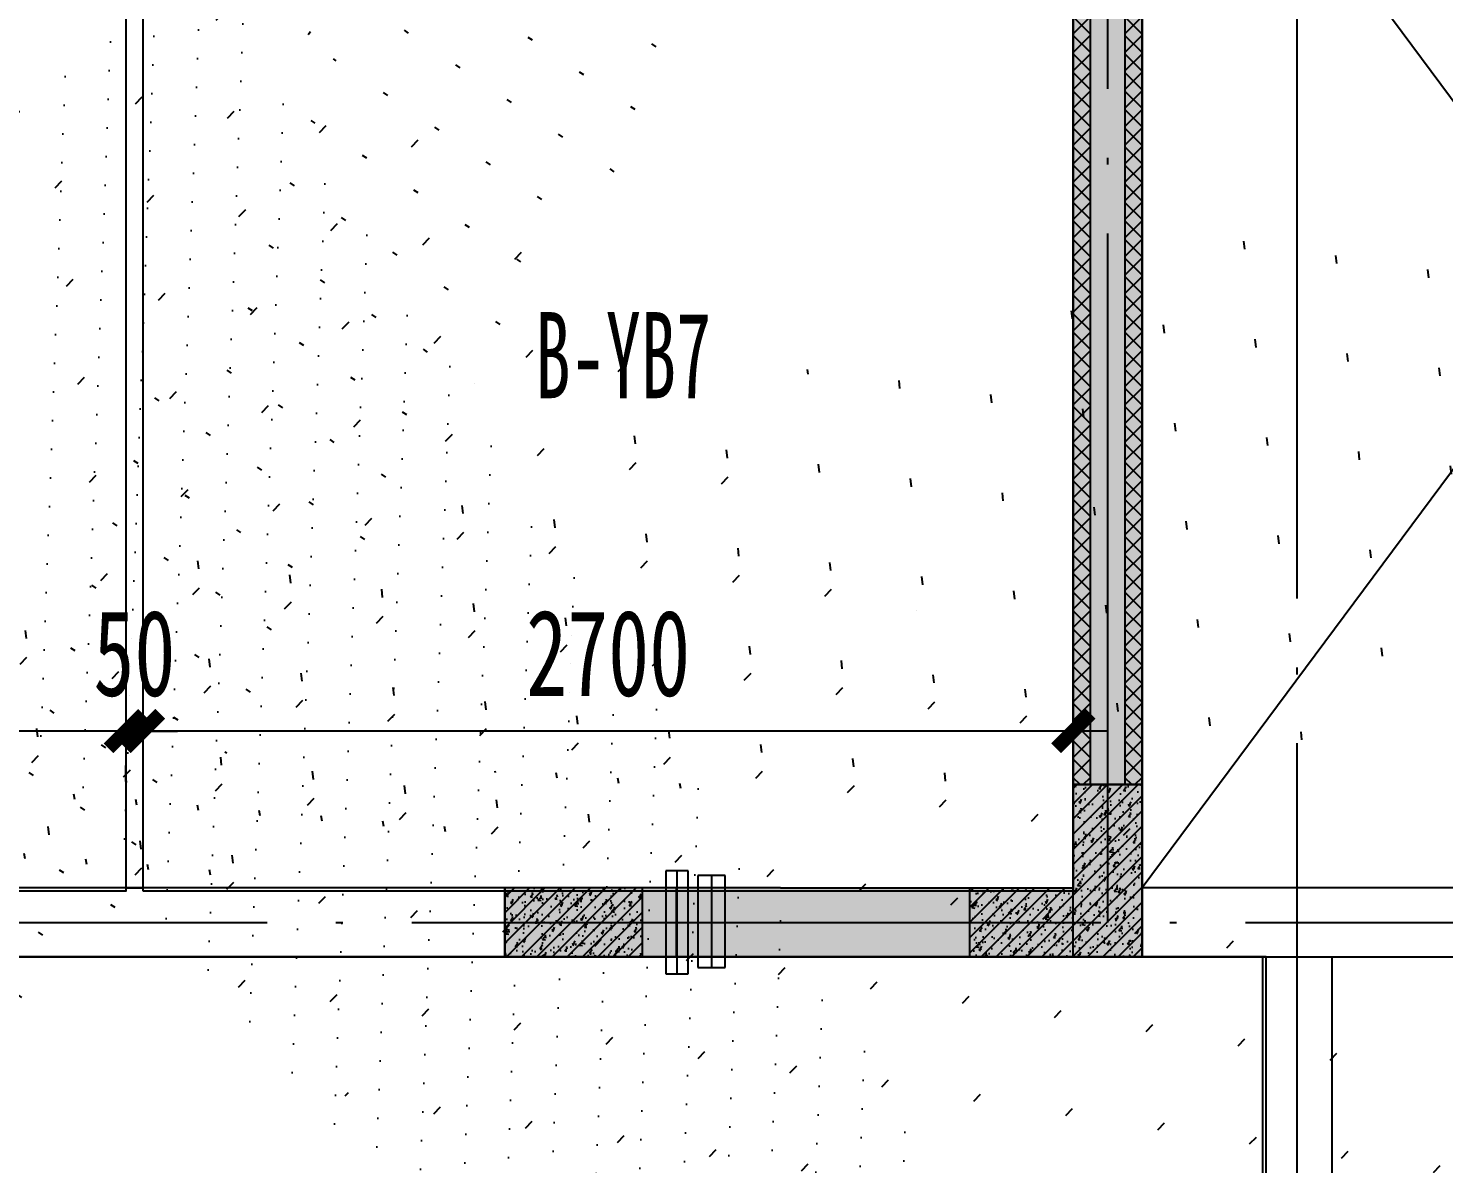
# Model space of a CAD drawing. Extents: x -3200779283 to -8106663, y 659664 to 1123462.
# Drawn here: x -8165133 to -8161025, y 934624 to 937920 of the extents above; entities that cross this region are included whole.
import ezdxf
from ezdxf.enums import TextEntityAlignment as Align

# ---------------------------------------------------------------- set-up
doc = ezdxf.new("R2010")
doc.units = 0
doc.header["$LTSCALE"] = 1000
doc.header["$MEASUREMENT"] = 0
for name, pattern in [('125-墙体$0$CENTER2', [1.125, 0.75, -0.125, 0.125, -0.125]), ('125-墙体$0$CONTINOUS', [0]), ('125-核心筒-标准层$0$CONTINOUS', [0]), ('3#-轴线$0$DOTE', [2.4200000000000004, 2, -0.2, 0.02, -0.2]), ('3#4#5#$0$DASH', [0.35, 0.25, -0.1]), ('DASH', [0.35, 0.25, -0.1])]:
    doc.linetypes.add(name, pattern=pattern)
doc.layers.get('Defpoints').update_dxf_attribs({"color": 30, "linetype": 'DASH'})
for name, color, linetype in [('125-墙体$0$DUCT-排烟中心线', 5, '125-墙体$0$CENTER2'), ('125-墙体$0$DUCT-排烟管', 2, 'Continuous'), ('125-墙体$0$DUCT-送风中心线', 5, '125-墙体$0$CENTER2'), ('125-墙体$0$DUCT-送风管', 4, 'Continuous'), ('125-墙体$0$S-WALL', 40, 'Continuous'), ('125-墙体$0$S-WALL-BEAM', 120, 'Continuous'), ('125-墙体$0$S-WALL-COLU', 252, '125-墙体$0$CONTINOUS'), ('125-墙体$0$S-WALL-COLU-HATC', 16, 'Continuous'), ('125-墙体$0$S-WALL-HATC', 253, 'Continuous'), ('125-核心筒-标准层$0$S-SLAB-HOLE', 5, 'Continuous'), ('125-核心筒-标准层$0$S-WALL', 40, 'Continuous'), ('125-核心筒-标准层$0$S-WALL-BEAM', 120, 'Continuous'), ('125-核心筒-标准层$0$S-WALL-COLU', 252, '125-核心筒-标准层$0$CONTINOUS'), ('125-核心筒-标准层$0$S-WALL-COLU-HATC', 16, 'Continuous'), ('125-核心筒-标准层$0$S-WALL-HATC', 253, 'Continuous'), ('3#-轴线$0$A-ANNO-DOTE', 10, '3#-轴线$0$DOTE'), ('3#4#5#$0$PC-SLAB', 6, '3#4#5#$0$DASH'), ('3#4#5#$0$S-ANNO-TEXT', 7, 'Continuous'), ('3#4#5#$0$S-DIMS-SLAB', 120, 'Continuous'), ('3#4#5#$0$S-PC-FQ-WYQ', 4, 'Continuous'), ('3#4#5#$0$S-PC-SLAB', 6, 'Continuous'), ('3#4#5#$0$S-WALL-HATC', 253, 'Continuous')]:
    doc.layers.add(name, color=color, linetype=linetype)
doc.styles.add('3#4#5#$0$外部参照 1$0$宋体', font='', dxfattribs={"width": 0.8})
doc.styles.add('3#4#5#$0$楷体', font='', dxfattribs={"width": 0.7})
doc.styles.get('3#4#5#$0$外部参照 1$0$宋体').set_extended_font_data('SimSun')
doc.styles.get('3#4#5#$0$楷体').set_extended_font_data('KaiTi_GB2312')
doc.dimstyles.new('3#4#5#$0$TSSD_100_100', dxfattribs={"dimtxt": 250, "dimasz": 100, "dimexe": 100, "dimexo": 250, "dimgap": 100, "dimtad": 1, "dimdec": 0, "dimzin": 0, "dimdsep": 46, "dimtxsty": '3#4#5#$0$楷体', "dimblk": '3#4#5#$0$_ArchTick', "dimcen": 0, "dimdle": 100, "dimclrt": 7, "dimadec": 0, "dimazin": 0, "dimtfac": 1, "dimtdec": 0, "dimtix": 1, "dimtmove": 2, "dimatfit": 3, "dimfxl": 1, "dimtolj": 1, "dimtzin": 0, "dimarcsym": 0})

# ---------------------------------------------------------------- blocks, each defined once
blk = doc.blocks.new('3#4#5#$0$B-YNQ2')
at = {"layer": '3#4#5#$0$S-PC-FQ-WYQ'}
h = blk.add_hatch(dxfattribs=at)
h.set_pattern_fill('ANSI37', color=256, scale=12, angle=90)
h.set_pattern_definition([(135, (-988908.0325066783, 837089.8351959386), (-26.94076836320746, -26.94076836320745), []), (225, (-988908.0325066783, 837089.8351959386), (26.94076836320745, -26.94076836320746), [])])
h.paths.add_polyline_path([(-127105.3843353875, 321688.4222274119), (-127055.3843353875, 321688.4222274119), (-127055.6225355351, 324388.4186985985), (-127105.6225355351, 324388.4186985985)])
h = blk.add_hatch(dxfattribs=at)
h.set_pattern_fill('ANSI37', color=256, scale=12, angle=90)
h.set_pattern_definition([(135, (-988758.0325094552, 837089.835195946), (-26.94076836320746, -26.94076836320745), []), (225, (-988758.0325094552, 837089.835195946), (26.94076836320745, -26.94076836320746), [])])
h.paths.add_polyline_path([(-126955.3843381647, 321688.4222274194), (-126905.3843381647, 321688.4222274194), (-126905.6225383123, 324388.418698606), (-126955.6225383123, 324388.418698606)])
for points in [[(-127105.3843353875, 321688.4222274119), (-127055.3843353875, 321688.4222274119), (-127055.6225355351, 324388.4186985985), (-127105.6225355351, 324388.4186985985)], [(-127105.6225358211, 324388.4186985985), (-126905.6225354774, 324388.4186985985), (-126905.3843353298, 321688.4222274194), (-127105.3843356734, 321688.4222274194)], [(-126955.3843381647, 321688.4222274194), (-126905.3843381647, 321688.4222274194), (-126905.6225383123, 324388.418698606), (-126955.6225383123, 324388.418698606)]]:
    blk.add_lwpolyline(points, close=True, dxfattribs=at)
blk = doc.blocks.new('3#4#5#$0$A$C53EF3948')
at = {"layer": '3#4#5#$0$S-PC-FQ-WYQ'}
blk.add_blockref('3#4#5#$0$B-YNQ2', (135805.1797479162, -324588.5839899576), dxfattribs=at)
blk = doc.blocks.new('3#4#5#$0$ban111')
at = {"layer": '3#4#5#$0$S-WALL-HATC', "ltscale": 100}
h = blk.add_hatch(dxfattribs=at)
h.set_pattern_fill('AR-CONC', color=256, scale=25, angle=-360.0000000000001, style=0)
h.set_pattern_definition([(49.99999999999994, (-2021081921.688322, 37341211722.80318), (179.3150456501884, -15.68803374564894), [18.75, -206.25]), (355, (-2021081921.688322, 37341211722.80318), (-34.68783340324983, 188.048033425003), [15, -165]), (100.4513999999999, (-2021081906.745402, 37341211721.49584), (144.6273454285055, 172.3598855152383), [15.93504749999993, -175.2855279999988]), (46.18419999999992, (-2021081921.688322, 37341211772.80318), (266.8102621564111, -41.37975358225476), [28.125, -309.3749999999999]), (96.63559999999993, (-2021081899.454136, 37341211769.35485), (233.6656763871761, 243.5294677251102), [23.90257199999984, -262.9282499999974]), (351.1841999999999, (-2021081921.688322, 37341211772.80318), (233.665486283407, 243.5296502313309), [22.49999999999984, -247.4999999999987]), (20.99999999999995, (-2021081896.688322, 37341211760.30318), (149.2267630296153, -100.6547226663348), [18.75, -206.25]), (326, (-2021081896.688322, 37341211760.30318), (60.8288329803956, 181.2875112617132), [15, -165]), (71.45139999999999, (-2021081884.252764, 37341211751.91528), (210.0556571453726, 80.63262417748791), [15.9350475, -175.285528]), (37.49999999999994, (-2021081921.688322, 37341211722.80318), (3.039963829322741, 83.22346345782788), [0, -162.9999999999988, 0, -167.4999999999988, 0, -165.6249999999988]), (7.499999999999932, (-2021081921.688322, 37341211722.80318), (65.76738436053724, 98.60292797059), [0, -95.5, 0, -159.25, 0, -63.125]), (327.4999999999999, (-2021081977.438322, 37341211722.80318), (133.4556090431022, -5.638717933595058), [0, -62.49999999999999, 0, -195, 0, -258.7499999999999]), (317.4999999999999, (-2021082002.438322, 37341211722.80318), (145.7965423355966, 25.0262455830793), [0, -81.25, 0, -129.5, 0, -183.75])])
h.paths.add_polyline_path([(-225982.0008890695, 409975.0001695258), (-225932.0008433646, 409975.0001634318), (-225932.0009347743, 412975.0000455689), (-225982.0009804791, 412975.0000516628)])
at = {"layer": '3#4#5#$0$S-PC-SLAB'}
for points in [[(-228982.0009347743, 409965.0000553694), (-228982.0009347743, 412985.0000553694), (-225982.0009347743, 412985.0000553694), (-225982.0009347743, 409965.0000553694)], [(-225932.0008750532, 409965.0001437321), (-225932.0008750532, 412985.0001437321), (-223232.0008750532, 412985.0001437321), (-223232.0008750532, 409965.0001437321)], [(-228292.0000004165, 407374.9996759502), (-222672.0000004176, 407374.9996759502), (-222672.0000004176, 409774.9996759502), (-228292.0000004165, 409774.9996759502)]]:
    blk.add_lwpolyline(points, close=True, dxfattribs=at)
at = {"layer": '3#4#5#$0$S-WALL-HATC', "ltscale": 100}
blk.add_lwpolyline([(-225982.0008890695, 409975.0001695258), (-225932.0008433646, 409975.0001634318), (-225932.0009347743, 412975.0000455689), (-225982.0009804791, 412975.0000516628)], close=True, dxfattribs=at)
blk = doc.blocks.new('3#4#5#$0$_ArchTick')
at = {"color": 0, "linetype": 'ByBlock', "const_width": 0.4}
blk.add_lwpolyline([(-0.5, -0.5), (0.5, 0.5)], dxfattribs=at)
blk = doc.blocks.new('*D842')
at = {"layer": '3#4#5#$0$S-DIMS-SLAB', "color": 0, "lineweight": -2, "transparency": 16777216}
for p, q in [((152946.8017362366, 163030.5393870637), (149746.8017362366, 163030.5393870637)), ((149846.8017362366, 162884.1967320229), (149846.8017362366, 162930.5393870637)), ((152846.8017362366, 162884.196732023), (152846.8017362366, 162930.5393870637))]:
    blk.add_line(p, q, dxfattribs=at)
at = {"layer": 'Defpoints', "color": 0, "transparency": 16777216}
for p in [(149846.8017362366, 163134.1967320229), (152846.8017362366, 163134.196732023), (149846.8017362366, 163030.5393870637)]:
    blk.add_point(p, dxfattribs=at)
at = {"layer": '3#4#5#$0$S-DIMS-SLAB', "color": 0, "lineweight": -2, "transparency": 16777216, "xscale": 100, "yscale": 100, "zscale": 100, "rotation": 180}
blk.add_blockref('3#4#5#$0$_ArchTick', (149846.8017362366, 163030.5393870637), dxfattribs=at)
at = {"layer": '3#4#5#$0$S-DIMS-SLAB', "color": 0, "lineweight": -2, "transparency": 16777216, "xscale": 100, "yscale": 100, "zscale": 100}
blk.add_blockref('3#4#5#$0$_ArchTick', (152846.8017362366, 163030.5393870637), dxfattribs=at)
at = {"layer": '3#4#5#$0$S-DIMS-SLAB', "color": 7, "transparency": 16777216, "insert": (151346.8017362366, 163255.5393870637), "char_height": 250, "attachment_point": 5, "style": '3#4#5#$0$楷体'}
blk.add_mtext('\\A1;3000', dxfattribs=at)
blk = doc.blocks.new('*D843')
at = {"layer": '3#4#5#$0$S-DIMS-SLAB', "color": 0, "lineweight": -2, "transparency": 16777216}
for p, q in [((152846.8017362366, 163030.5393870637), (152746.8017362366, 163030.5393870637)), ((152896.8017362366, 163030.5393870637), (152846.8017362366, 163030.5393870637)), ((152896.8017362366, 163030.5393870637), (152996.8017362366, 163030.5393870637)), ((152846.8017362366, 162884.196732023), (152846.8017362366, 162930.5393870637)), ((152896.8017362366, 162884.196732023), (152896.8017362366, 162930.5393870637))]:
    blk.add_line(p, q, dxfattribs=at)
at = {"layer": 'Defpoints', "color": 0, "transparency": 16777216}
for p in [(152846.8017362366, 163134.196732023), (152896.8017362366, 163134.196732023), (152846.8017362366, 163030.5393870637)]:
    blk.add_point(p, dxfattribs=at)
at = {"layer": '3#4#5#$0$S-DIMS-SLAB', "color": 0, "lineweight": -2, "transparency": 16777216, "xscale": 100, "yscale": 100, "zscale": 100}
blk.add_blockref('3#4#5#$0$_ArchTick', (152846.8017362366, 163030.5393870637), dxfattribs=at)
at = {"layer": '3#4#5#$0$S-DIMS-SLAB', "color": 0, "lineweight": -2, "transparency": 16777216, "xscale": 100, "yscale": 100, "zscale": 100, "rotation": 180}
blk.add_blockref('3#4#5#$0$_ArchTick', (152896.8017362366, 163030.5393870637), dxfattribs=at)
at = {"layer": '3#4#5#$0$S-DIMS-SLAB', "color": 7, "transparency": 16777216, "insert": (152871.8017362366, 163255.5393870637), "char_height": 250, "attachment_point": 5, "style": '3#4#5#$0$楷体'}
blk.add_mtext('\\A1;50', dxfattribs=at)
blk = doc.blocks.new('*D844')
at = {"layer": '3#4#5#$0$S-DIMS-SLAB', "color": 0, "lineweight": -2, "transparency": 16777216}
for p, q in [((155696.8017959576, 163030.5394754264), (152796.8017959576, 163030.5394754264)), ((152896.8017959576, 162884.1968203855), (152896.8017959576, 162930.5394754264)), ((155596.8017959576, 162884.1968203856), (155596.8017959576, 162930.5394754264))]:
    blk.add_line(p, q, dxfattribs=at)
at = {"layer": 'Defpoints', "color": 0, "transparency": 16777216}
for p in [(152896.8017959576, 163134.1968203855), (155596.8017959576, 163134.1968203856), (152896.8017959576, 163030.5394754264)]:
    blk.add_point(p, dxfattribs=at)
at = {"layer": '3#4#5#$0$S-DIMS-SLAB', "color": 0, "lineweight": -2, "transparency": 16777216, "xscale": 100, "yscale": 100, "zscale": 100, "rotation": 180}
blk.add_blockref('3#4#5#$0$_ArchTick', (152896.8017959576, 163030.5394754264), dxfattribs=at)
at = {"layer": '3#4#5#$0$S-DIMS-SLAB', "color": 0, "lineweight": -2, "transparency": 16777216, "xscale": 100, "yscale": 100, "zscale": 100}
blk.add_blockref('3#4#5#$0$_ArchTick', (155596.8017959576, 163030.5394754264), dxfattribs=at)
at = {"layer": '3#4#5#$0$S-DIMS-SLAB', "color": 7, "transparency": 16777216, "insert": (154246.8017959576, 163255.5394754264), "char_height": 250, "attachment_point": 5, "style": '3#4#5#$0$楷体'}
blk.add_mtext('\\A1;2700', dxfattribs=at)
blk = doc.blocks.new('125-墙体$0$she')
at = {"layer": '125-墙体$0$DUCT-排烟中心线'}
blk.add_line((7449.829196583538, -3050.68961579488), (7449.829196583552, -3349.311543054311), dxfattribs=at)
at = {"layer": '125-墙体$0$DUCT-排烟管'}
for p, q in [((7482.329196583552, -3349.311543054311), (7482.329196583538, -3050.68961579488)), ((7417.329196583552, -3349.311543054311), (7482.329196583552, -3349.311543054311))]:
    blk.add_line(p, q, dxfattribs=at)
at = {"layer": '125-墙体$0$DUCT-送风中心线'}
blk.add_line((7549.829196583538, -3063.748486237739), (7549.829196583538, -3330.976503901729), dxfattribs=at)
at = {"layer": '125-墙体$0$DUCT-送风管'}
for p, q in [((7509.829196583538, -3063.748486237739), (7509.829196583538, -3330.976503901729)), ((7589.829196583538, -3330.976503901729), (7589.829196583538, -3063.748486237739)), ((7509.829196583538, -3330.976503901729), (7589.829196583538, -3330.976503901729))]:
    blk.add_line(p, q, dxfattribs=at)
blk = doc.blocks.new('125-墙体')
at = {"layer": '125-墙体$0$S-WALL-COLU-HATC'}
h = blk.add_hatch(dxfattribs=at)
h.set_pattern_fill('AR-CONC', color=256, scale=10)
h.set_pattern_definition([(49.99999999999999, (16440.72775740876, -244207.8143496843), (71.72601826007535, -6.275213498259511), [7.5, -82.5]), (355, (16440.72775740876, -244207.8143496843), (-13.8751333613, 75.21921337000119), [6, -66]), (100.4514, (16446.70492540876, -244208.3372836843), (57.85093817140216, 68.94395420609536), [6.374018999999985, -70.11421119999976]), (46.18420000000002, (16440.72775740876, -244187.8143496843), (106.7241048625644, -16.55190143290181), [11.24999999999993, -123.7499999999994]), (96.6356, (16449.62143190876, -244189.1936803843), (93.46627055487033, 97.41178709004417), [9.561028799999999, -105.1713]), (351.1842, (16440.72775740876, -244187.8143496843), (93.46619451336272, 97.41186009253246), [9, -99]), (21, (16450.72775740876, -244192.8143496843), (59.69070521184616, -40.26188906653388), [7.5, -82.5]), (326.0000000000001, (16450.72775740876, -244192.8143496843), (24.33153319215817, 72.5150045046853), [6, -66]), (71.4514, (16455.70198070876, -244196.1695102843), (84.02226285814899, 32.25304967099524), [6.374019000000001, -70.1142112]), (37.50000000000001, (16440.72775740876, -244207.8143496843), (1.215985531729067, 33.28938538313115), [0, -65.19999999999999, 0, -67, 0, -66.25]), (7.499999999999999, (16440.72775740876, -244207.8143496843), (26.30695374421486, 39.44117118823603), [0, -38.2, 0, -63.7, 0, -25.25]), (327.5, (16418.42775740876, -244207.8143496843), (53.3822436172409, -2.255487173437976), [0, -25, 0, -78, 0, -103.5]), (317.5, (16408.42775740876, -244207.8143496843), (58.31861693423862, 10.01049823323177), [0, -32.5, 0, -51.8, 0, -73.5])])
h.paths.add_polyline_path([(7349.999502355931, -3299.999096638727), (7349.999502355931, -3099.999096638727), (6950, -3100.000196011708), (6950, -3300.000196011708)])
h = blk.add_hatch(dxfattribs=at)
h.set_pattern_fill('ANSI31', color=256, scale=250, style=0)
h.set_pattern_definition([(45, (16440.72775740876, -244207.8143496843), (-22.09708691207961, 22.09708691207961), [])])
h.paths.add_polyline_path([(7349.999502355931, -3099.999096638727), (6950, -3100.000196011708), (6950, -3300.000196011708), (7349.999502355931, -3299.999096638727)])
at = {"layer": '125-墙体$0$S-WALL-HATC'}
for points in [[(7750, -3100), (6950, -3100), (6950, -3300), (7750, -3300)], [(7750, -3100), (7750, -3300), (8600, -3300), (8600, -3100)]]:
    blk.add_hatch(color=256, dxfattribs=at).paths.add_polyline_path(points)
at = {"layer": '125-墙体$0$DUCT-排烟管'}
for p, q in [((7417.329196583538, -3050.68961579488), (7417.329196583552, -3349.311543054311)), ((7482.329196583538, -3050.68961579488), (7417.329196583538, -3050.68961579488))]:
    blk.add_line(p, q, dxfattribs=at)
at = {"layer": '125-墙体$0$DUCT-送风管'}
blk.add_line((7589.829196583538, -3063.748486237739), (7509.829196583538, -3063.748486237739), dxfattribs=at)
at = {"layer": '125-墙体$0$S-WALL'}
for p, q in [((7750, -3100), (6950, -3100)), ((6950, -3100), (6950, -3300)), ((7349.999502355931, -3099.999096638727), (7249.999502355931, -3099.999096638727)), ((7447.999502355931, -3299.999096638727), (7447.999502355931, -3099.999096638727)), ((7750, -3100), (8600, -3100)), ((6950, -3300), (7750, -3300)), ((7249.999502355931, -3299.999096638727), (7349.999502355931, -3299.999096638727)), ((7750, -3300), (8600, -3300))]:
    blk.add_line(p, q, dxfattribs=at)
at = {"layer": '125-墙体$0$S-WALL-BEAM'}
blk.add_lwpolyline([(2250, -3099.999803988292), (2250, -3300.000196011708), (6950, -3300.000196011708), (6950, -3099.999803988292)], close=True, dxfattribs=at)
at = {"layer": '125-墙体$0$S-WALL-COLU', "lineweight": -2}
blk.add_lwpolyline([(7349.999502355931, -3299.999096638727), (7349.999502355931, -3099.999096638727), (6950, -3100.000196011708), (6950, -3300.000196011708)], close=True, dxfattribs=at)
blk.add_blockref('125-墙体$0$she', (0, 0))
blk = doc.blocks.new('125-核心筒-标准层')
at = {"layer": '125-核心筒-标准层$0$S-WALL-COLU-HATC'}
h = blk.add_hatch(dxfattribs=at)
h.set_pattern_fill('AR-CONC', color=256, scale=10)
h.set_pattern_definition([(49.99999999999999, (15689.61140156887, -237762.7235425184), (71.72601826007535, -6.275213498259511), [7.5, -82.5]), (355, (15689.61140156887, -237762.7235425184), (-13.8751333613, 75.21921337000119), [6, -66]), (100.4514, (15695.58856956888, -237763.2464765184), (57.85093817140216, 68.94395420609536), [6.374018999999981, -70.11421119999969]), (46.18420000000002, (15689.61140156887, -237742.7235425184), (106.7241048625644, -16.55190143290181), [11.24999999999992, -123.7499999999994]), (96.6356, (15698.50507606886, -237744.1028732184), (93.46627055487033, 97.41178709004417), [9.561028799999999, -105.1713]), (351.1842, (15689.61140156887, -237742.7235425184), (93.46619451336272, 97.41186009253246), [9, -99]), (21, (15699.61140156887, -237747.7235425184), (59.69070521184616, -40.26188906653388), [7.5, -82.5]), (326.0000000000001, (15699.61140156887, -237747.7235425184), (24.33153319215817, 72.5150045046853), [6, -66]), (71.4514, (15704.58562486887, -237751.0787031184), (84.02226285814899, 32.25304967099524), [6.374019000000001, -70.1142112]), (37.50000000000001, (15689.61140156887, -237762.7235425184), (1.215985531729067, 33.28938538313115), [0, -65.19999999999999, 0, -67, 0, -66.25]), (7.499999999999999, (15689.61140156887, -237762.7235425184), (26.30695374421486, 39.44117118823603), [0, -38.2, 0, -63.7, 0, -25.25]), (327.5, (15667.31140156888, -237762.7235425184), (53.3822436172409, -2.255487173437976), [0, -25, 0, -78, 0, -103.5]), (317.5, (15657.31140156888, -237762.7235425184), (58.31861693423862, 10.01049823323177), [0, -32.5, 0, -51.8, 0, -73.5])])
h.paths.add_polyline_path([(-1850, 4000), (-1849.984224052634, 4299.999635964865), (-1649.984224052634, 4299.999635964865), (-1650, 3800), (-2149.999908089638, 3800.000000539585), (-2149.999908089638, 4000.000000539352)])
h = blk.add_hatch(dxfattribs=at)
h.set_pattern_fill('ANSI31', color=256, scale=250, style=0)
h.set_pattern_definition([(45, (15689.61140156887, -237762.7235425184), (-22.09708691207961, 22.09708691207961), [])])
h.paths.add_polyline_path([(-1850, 4000), (-1849.984224052634, 4299.999635964865), (-1649.984224052634, 4299.999635964865), (-1650, 3800), (-2149.999908089638, 3800.000000539585), (-2149.999908089638, 4000.000000539352)])
at = {"layer": '125-核心筒-标准层$0$S-WALL-HATC'}
for points in [[(-1850, 4000), (-1650, 3800), (-1650, 6634.310774981976), (-1850, 6634.310774981976)], [(-1850, 4000), (-1850, 3800), (-1650, 3800)]]:
    blk.add_hatch(color=256, dxfattribs=at).paths.add_polyline_path(points)
at = {"layer": '125-核心筒-标准层$0$S-SLAB-HOLE'}
for points in [[(950, 4000), (-1650, 7500)], [(950, 7500), (-1650, 4000)]]:
    blk.add_lwpolyline(points, dxfattribs=at)
at = {"layer": '125-核心筒-标准层$0$S-WALL'}
for p, q in [((-1850, 3800), (-1850, 6634.310774981976)), ((-1650, 3800), (-1650, 6634.310774981976)), ((-1850, 4000), (-1850, 4000)), ((-1850, 3800), (-1650, 3800))]:
    blk.add_line(p, q, dxfattribs=at)
at = {"layer": '125-核心筒-标准层$0$S-WALL-BEAM'}
for points in [[(-1650, 3800), (950, 3800), (950, 4000), (-1650, 4000)], [(-1300, 3800), (-1100, 3800), (-1100, 2400), (-1300, 2400)]]:
    blk.add_lwpolyline(points, close=True, dxfattribs=at)
at = {"layer": '125-核心筒-标准层$0$S-WALL-COLU', "linetype": 'ByBlock'}
blk.add_lwpolyline([(-1850, 4000), (-1849.984224052634, 4299.999635964865), (-1649.984224052634, 4299.999635964865), (-1650, 3800), (-2149.999908089638, 3800.000000539585), (-2149.999908089638, 4000.000000539352), (-1850, 4000)], dxfattribs=at)
blk = doc.blocks.new('3#-轴线')
at = {"layer": '3#-轴线$0$A-ANNO-DOTE'}
for points in [[(8700, -3200), (8700, 5500)], [(9250, -7100), (9250, 5500)], [(-3000, -3200), (44800, -3200)]]:
    blk.add_lwpolyline(points, dxfattribs=at)
blk = doc.blocks.new('3#4#5#$0$5#')
at = {"layer": '3#4#5#$0$S-ANNO-TEXT'}
blk.add_blockref('3#4#5#$0$ban111', (378828.8026710108, -247399.8572734847), dxfattribs=at)
at = {"layer": '3#4#5#$0$PC-SLAB', "linetype": 'ByBlock', "style": '3#4#5#$0$外部参照 1$0$宋体', "width": 0.6}
blk.add_text('B-YB7', height=250, dxfattribs=at).set_placement((154290.8017455965, 164121.7532926081), align=Align.MIDDLE)
at = {"layer": '3#4#5#$0$S-DIMS-SLAB'}
for base, p1, p2, picture, middle in [((149846.8017362366, 163030.5393870637), (152846.8017362366, 163134.196732023), (149846.8017362366, 163134.1967320229), '*D842', (151346.8017362366, 163255.5393870637)), ((152846.8017362366, 163030.5393870637), (152896.8017362366, 163134.196732023), (152846.8017362366, 163134.196732023), '*D843', (152871.8017362366, 163255.5393870637)), ((152896.8017959576, 163030.5394754264), (155596.8017959576, 163134.1968203856), (152896.8017959576, 163134.1968203855), '*D844', (154246.8017959576, 163255.5394754264))]:
    dim = blk.add_linear_dim(base=base, p1=p1, p2=p2, angle=180, dimstyle='3#4#5#$0$TSSD_100_100', dxfattribs=at)
    dim.commit()
    dim.dimension.update_dxf_attribs({"geometry": picture, "text_midpoint": middle})

msp = doc.modelspace()

# ---------------------------------------------------------------- block references
for name, p in [('3#-轴线', (-8170700.435511587, 938524.6198560873)), ('125-核心筒-标准层', (-8160250.435511587, 931424.6198560873)), ('125-墙体', (-8170700.435511587, 938524.6198560873))]:
    msp.add_blockref(name, p)
at = {"layer": '3#4#5#$0$S-ANNO-TEXT'}
msp.add_blockref('3#4#5#$0$A$C53EF3948', (-8170800.443592959, 938624.7631010424), dxfattribs=at)
at = {"layer": '3#4#5#$0$S-PC-SLAB'}
msp.add_blockref('3#4#5#$0$5#', (-8317697.236654709, 772849.7631162296), dxfattribs=at)

doc.saveas('drawing.dxf')
